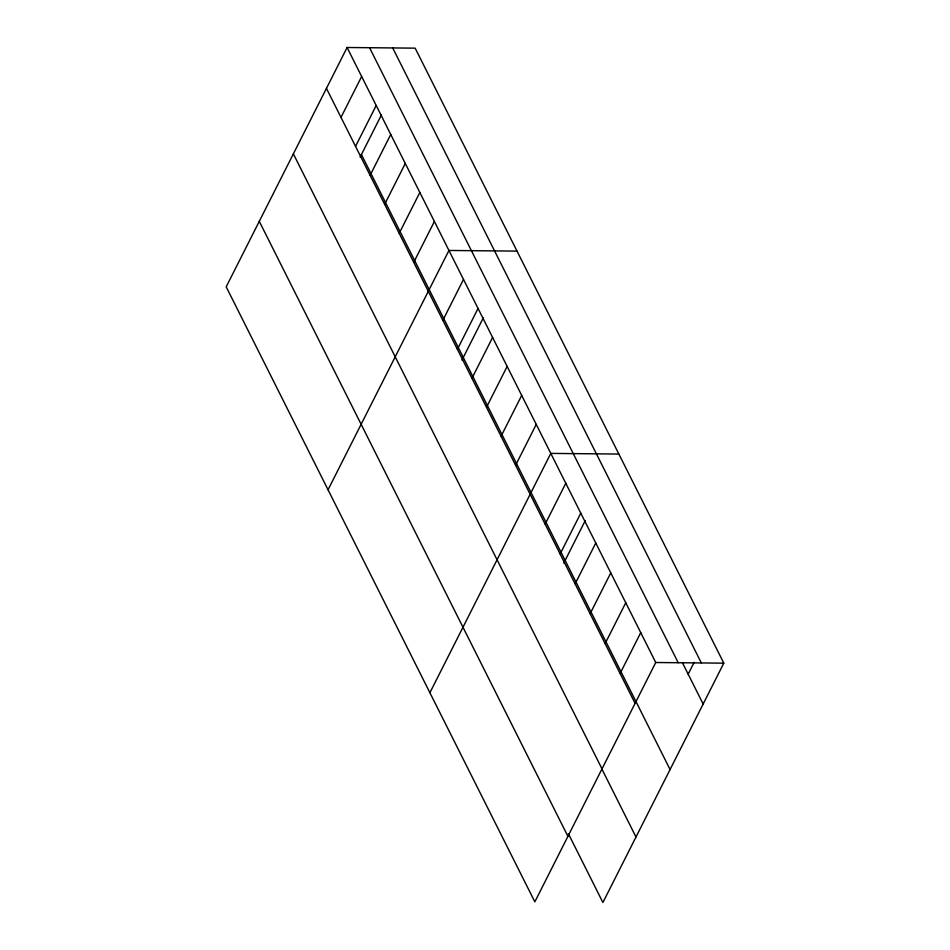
<?xml version="1.0" encoding="UTF-8"?>
<svg xmlns="http://www.w3.org/2000/svg" width="950" height="950" viewBox="0 0 950 950"><rect width="100%" height="100%" fill="white"/><g stroke="black" fill="none" stroke-linecap="round" stroke-linejoin="round"><path stroke-width="1.43" d="M347.094 47.5L226.195 286.841L534.838 901.847L655.738 662.506L347.094 47.5L415.162 48.153L723.805 663.159L602.906 902.5L568.361 833.661M341.003 117.373L361.641 76.499M355.549 146.359L376.2 105.486M360.098 157.178L381.544 114.712M370.096 175.358L390.747 134.484M384.643 204.345L405.294 163.471M399.202 233.344L419.841 192.47M413.749 262.331L434.399 221.457M328.047 489.796L448.946 250.456L517.014 251.109M442.854 320.316L463.493 279.442M457.401 349.315L478.052 308.441M461.949 360.121L483.396 317.668M471.948 378.302L492.599 337.428M486.495 407.301L507.146 366.427M501.054 436.287L521.692 395.414M515.601 465.286L536.251 424.412M429.899 692.74L550.798 453.399L618.866 454.053M545.146 524.151L565.784 483.277M560.132 554.016L580.783 513.143M563.801 563.077L585.247 520.612M575.118 583.894L595.769 543.02M590.116 613.759L610.767 572.886M605.102 643.637L625.753 602.763M620.101 673.502L640.739 632.629M688.168 674.156L694.165 662.293M655.738 662.506L723.805 663.159M392.706 47.939L701.337 662.946M682.302 662.471L703.154 704.033M369.562 47.714L678.205 662.72M361.428 154.529L670.071 769.524M326.444 88.374L635.087 703.38M293.36 153.864L602.003 768.871M602.098 769.476L635.989 837.009M259.279 221.35L567.922 836.344"/></g></svg>
